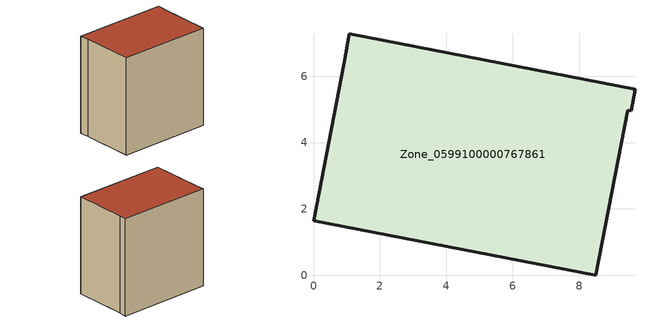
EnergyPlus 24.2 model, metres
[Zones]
Zone_0599100000767861
 floor ground (C_G): 0.92,6.42 1.07,7.28 9.69,5.61 9.57,4.95 9.47,4.97 8.51,0 0,1.65 z0
 wall outside (C_F): 9.57,4.95 9.69,5.61 1.07,7.28 0.92,6.42 0,1.65 8.51,0 9.47,4.97 9.57,4.95 z0:9.06
 roof outside (C_R): 8.51,0 9.47,4.97 9.57,4.95 9.69,5.61 1.07,7.28 0.92,6.42 0,1.65 z9.06
[BUILDING]
Pand.0599100000767861: North Axis=0; Terrain=City; Loads Convergence Tolerance Value=0.04; Temperature Convergence Tolerance Value=0.4; Solar Distribution=FullExterior; Maximum Number of Warmup Days=25; Minimum Number of Warmup Days=1
[Site:Location]
Rotterdam.The.Hague.AP_ZH_NLD Design_Conditions: Latitude=51.96; Longitude=4.45; Time Zone=1; Elevation=-4.5
[SITE:GROUNDTEMPERATURE:BUILDINGSURFACE]
18, 18, 18, 18, 18, 18, 18, 18, 18, 18, 18, 18
[MATERIAL] Thermal Absorptance=0.9; Solar Absorptance=0.7; Visible Absorptance=0.7
Name | Roughness | Thickness | Conductivity | Density | Specific Heat
G.TC.2006-2014 | MediumSmooth | 0.15 | 0.06 | 540 | 1210
F.TC.2006-2014 | Rough | 0.3 | 0.12 | 1920 | 840
R.TC.2006-2014 | MediumRough | 0.2 | 0.08 | 1500 | 1000
[CONSTRUCTION]
C_G: G.TC.2006-2014
C_F: F.TC.2006-2014
C_R: R.TC.2006-2014
[ZONE]
Zone_0599100000767861: Type=1; Multiplier=1; Ceiling Height=Autocalculate; Volume=Autocalculate; Floor Area=autocalculate; Part of Total Floor Area=Yes
[ZONEINFILTRATION:DESIGNFLOWRATE]
Infil_Zone_0599100000767861: Zone or ZoneList or Space or SpaceList=Zone_0599100000767861; Schedule=AlwaysOn; Design Flow Rate Calculation Method=Flow/Area; Flow Rate per Floor Area=0.0015; Constant Term Coefficient=1; Temperature Term Coefficient=0; Velocity Term Coefficient=0; Velocity Squared Term Coefficient=0
[HVACTEMPLATE:ZONE:IDEALLOADSAIRSYSTEM]
Zone_0599100000767861: Maximum Heating Supply Air Temperature=50; Minimum Cooling Supply Air Temperature=13; Maximum Heating Supply Air Humidity Ratio=0.0156; Minimum Cooling Supply Air Humidity Ratio=0.0077; Heating Limit=NoLimit; Cooling Limit=NoLimit; Dehumidification Control Type=ConstantSensibleHeatRatio; Cooling Sensible Heat Ratio=0.7; Dehumidification Setpoint=60; Humidification Control Type=None; Humidification Setpoint=30; Outdoor Air Method=None; Outdoor Air Flow Rate per Person=0.00944; Outdoor Air Flow Rate per Zone Floor Area=0; Outdoor Air Flow Rate per Zone=0; Demand Controlled Ventilation Type=None; Outdoor Air Economizer Type=NoEconomizer; Heat Recovery Type=None; Sensible Heat Recovery Effectiveness=0.7; Latent Heat Recovery Effectiveness=0.65
[ZONECONTROL:THERMOSTAT]
ThermostatControl_Zone_0599100000767861: Zone or ZoneList=Zone_0599100000767861; Control Type Schedule=DualSetpointControlType; Control 1=Thermostat_Zone_0599100000767861; Temperature Difference Between Cutout And Setpoint=0
[THERMOSTATSETPOINT:DUALSETPOINT]
Thermostat_Zone_0599100000767861: Heating Setpoint Temperature Schedule=HeatingSetpoint_Zone_0599100000767861; Cooling Setpoint Temperature Schedule=CoolingSetpoint_Zone_0599100000767861
[SCHEDULE:COMPACT]
HeatingSetpoint_Zone_0599100000767861: Through: 12/31, For: AllDays, Until: 24:00, 21
CoolingSetpoint_Zone_0599100000767861: Through: 12/31, For: AllDays, Until: 24:00, 24
DualSetpointControlType: Through: 12/31, For: AllDays, Until: 24:00, 4
AlwaysOn: Through: 12/31, For: AllDays, Until: 24:00, 1
